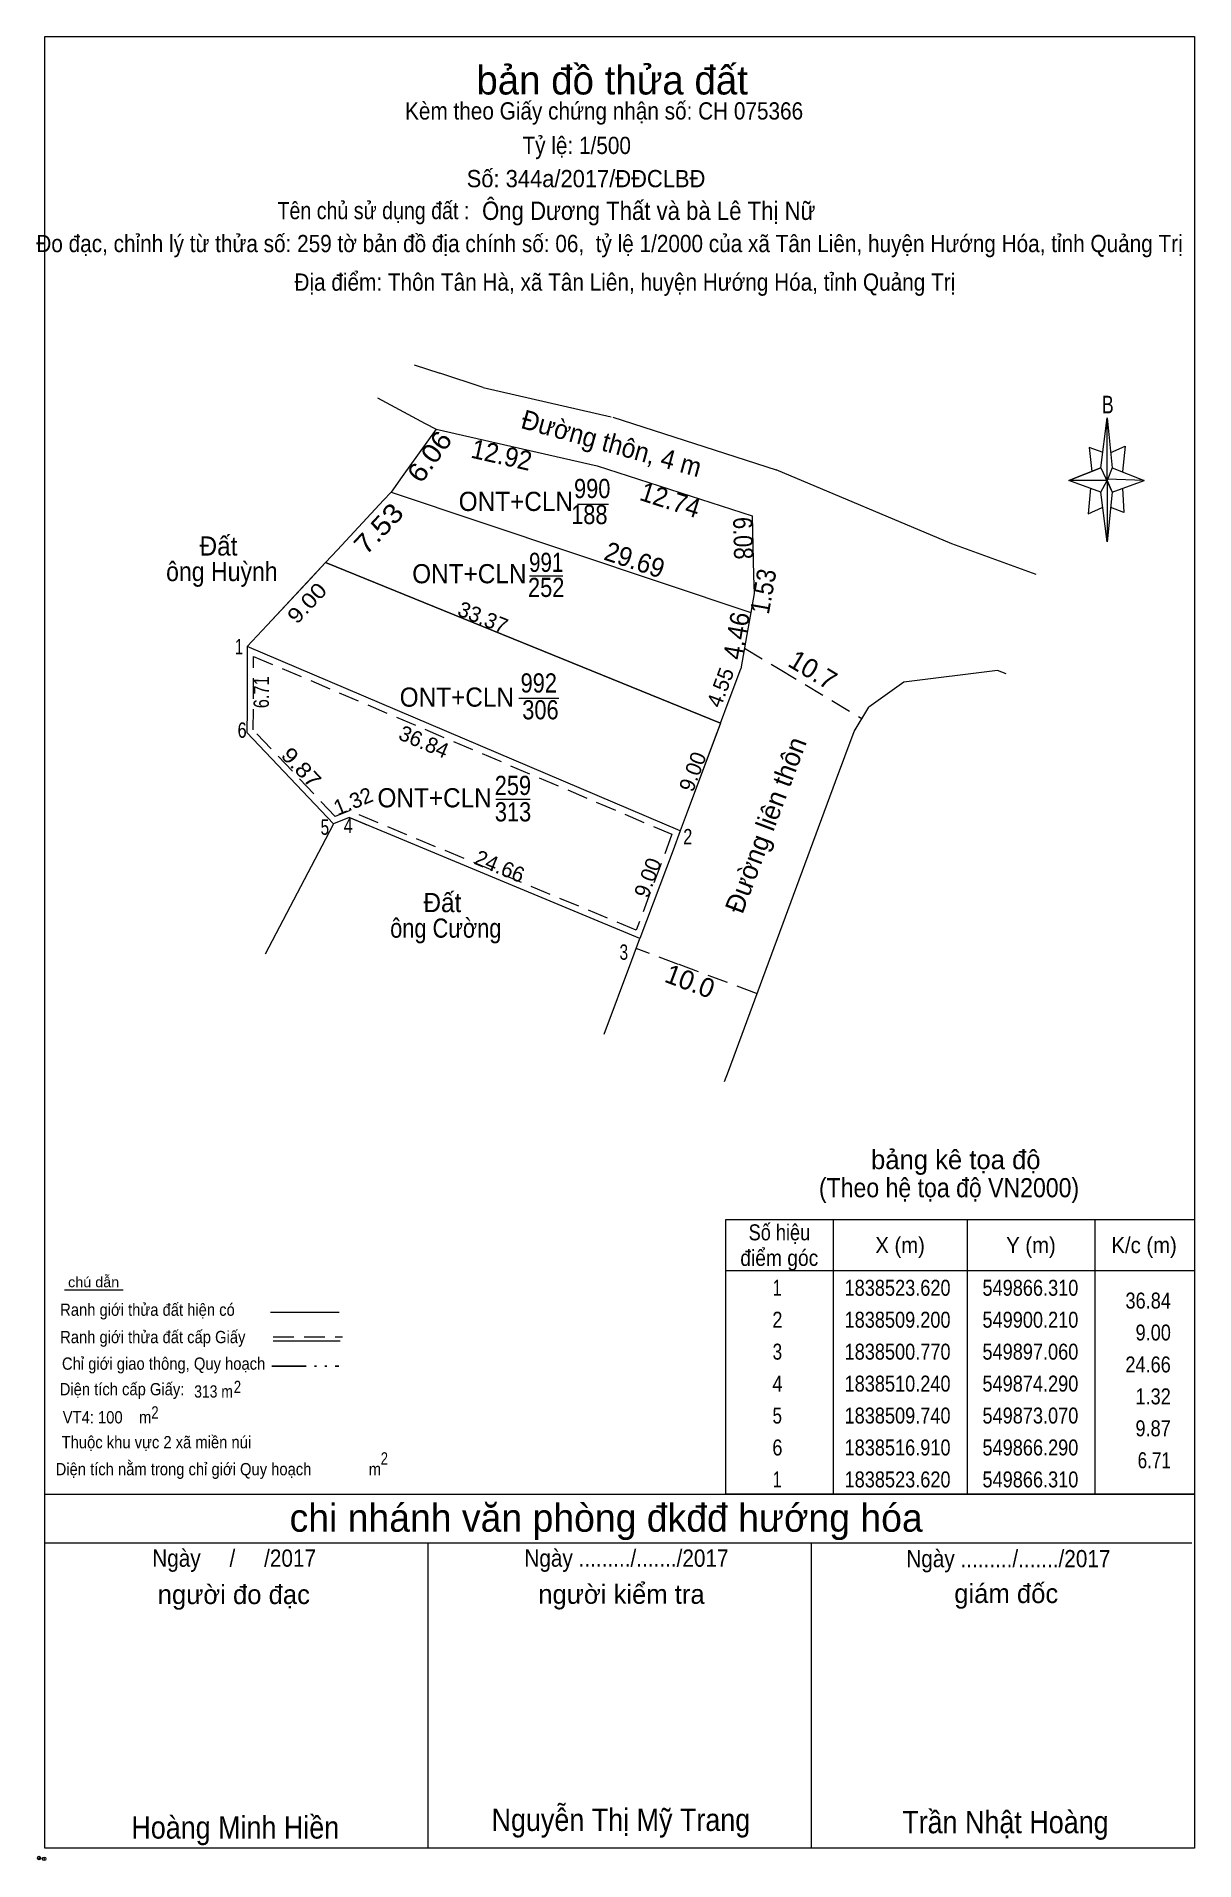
# Model space of a CAD drawing. Header units: metres. Extents: x 549850 to 549940, y 1838429 to 1838571.
import ezdxf
from ezdxf.enums import TextEntityAlignment as Align

# ---------------------------------------------------------------- set-up
doc = ezdxf.new("R2010")
doc.units = ezdxf.units.M
doc.header["$LTSCALE"] = 0.54
doc.header["$PDMODE"] = 32
doc.header["$PDSIZE"] = 0.27
doc.linetypes.add('DASH_DOUBLE_DOT', pattern=[9.2, 5, -1.2, 0.3, -1.2, 0.3, -1.2])
doc.linetypes.add('MEDIUM_DASHED', pattern=[4.5, 3, -1.5])
for name, color, linetype, lineweight in [('15', 7, 'Continuous', 13), ('28', 7, 'Continuous', 13), ('63', 7, 'Continuous', 13)]:
    doc.layers.add(name, color=color, linetype=linetype, lineweight=lineweight)

msp = doc.modelspace()

# ---------------------------------------------------------------- linework, layer by layer
at = {"layer": '15'}
for p, q in [((549879.38, 1838545.69), (549881.39, 1838545.02)), ((549884.79, 1838543.9), (549881.39, 1838545.02)), ((549884.79, 1838543.9), (549894.8, 1838541.62)), ((549894.93, 1838541.58), (549907.72, 1838537.47)), ((549881.11, 1838540.63), (549893.71, 1838537.77)), ((549893.71, 1838537.77), (549905.84, 1838533.87)), ((549907.7, 1838537.48), (549921.46, 1838531.69)), ((549877.58, 1838535.71), (549876.99, 1838535.08)), ((549877.58, 1838535.71), (549905.73, 1838526.28)), ((549892.18, 1838534.77), (549894.59, 1838534.77)), ((549921.46, 1838531.69), (549928.06, 1838529.29)), ((549871.28, 1838528.94), (549872.45, 1838530.2)), ((549903.36, 1838517.63), (549872.45, 1838530.2)), ((549867.88, 1838525.3), (549871.28, 1838528.94)), ((549888.41, 1838529.17), (549891.02, 1838529.17)), ((549906, 1838527.79), (549905.73, 1838526.28)), ((549866.31, 1838523.62), (549867.88, 1838525.3)), ((549905.73, 1838526.28), (549905.43, 1838524.56)), ((549905.43, 1838524.56), (549904.95, 1838521.89)), ((549866.31, 1838523.62), (549866.3, 1838518.7)), ((549900.21, 1838509.2), (549866.31, 1838523.62)), ((549903.97, 1838519.26), (549904.95, 1838521.88)), ((549887.57, 1838519.6), (549890.7, 1838519.6)), ((549866.3, 1838518.7), (549866.29, 1838516.91)), ((549903.36, 1838517.63), (549903.97, 1838519.26)), ((549913.83, 1838516.98), (549914.97, 1838518.88)), ((549913.83, 1838516.98), (549914.97, 1838518.88)), ((549866.29, 1838516.91), (549873.07, 1838509.74)), ((549903.36, 1838517.63), (549902.87, 1838516.33)), ((549885.79, 1838511.68), (549888.46, 1838511.68)), ((549873.07, 1838509.74), (549872.45, 1838508.56)), ((549872.45, 1838508.56), (549867.71, 1838499.55)), ((549900.21, 1838509.2), (549899.65, 1838507.7)), ((549899.65, 1838507.7), (549897.06, 1838500.77)), ((549903.69, 1838489.57), (549903.99, 1838490.39))]:
    msp.add_line(p, q, dxfattribs=at)
at = {"layer": '15', "linetype": 'MEDIUM_DASHED'}
for p, q in [((549905.24, 1838523.51), (549907.91, 1838521.91)), ((549907.91, 1838521.91), (549914.44, 1838517.99))]:
    msp.add_line(p, q, dxfattribs=at)
at = {"layer": '15'}
for points in [[(549876.51, 1838543.09), (549880.25, 1838541.09), (549881.11, 1838540.63)], [(549876.51, 1838543.09), (549880.25, 1838541.09), (549881.11, 1838540.63)], [(549881.11, 1838540.63), (549878.45, 1838536.93), (549877.58, 1838535.71)], [(549876.99, 1838535.08), (549873.37, 1838531.19), (549872.45, 1838530.2)], [(549905.84, 1838533.87), (549905.96, 1838529.18), (549906, 1838527.79)], [(549867.88, 1838525.3), (549872.45, 1838530.2), (549903.36, 1838517.63), (549900.76, 1838510.67)], [(549900.76, 1838510.67), (549900.21, 1838509.2), (549866.31, 1838523.62), (549867.88, 1838525.3)], [(549925.74, 1838521.48), (549925.05, 1838521.75), (549917.71, 1838520.84), (549914.97, 1838518.88)], [(549925.74, 1838521.48), (549925.05, 1838521.75), (549917.71, 1838520.84), (549914.97, 1838518.88)], [(549925.74, 1838521.48), (549925.05, 1838521.75), (549917.71, 1838520.84), (549914.97, 1838518.88)], [(549904, 1838490.38), (549906.51, 1838497.18), (549912.38, 1838513.06), (549913.83, 1838516.98)], [(549904, 1838490.38), (549906.51, 1838497.18), (549912.38, 1838513.06), (549913.83, 1838516.98)], [(549902.87, 1838516.33), (549900.76, 1838510.67), (549900.21, 1838509.2)], [(549897.06, 1838500.77), (549874.29, 1838510.24), (549873.07, 1838509.74)], [(549897.06, 1838500.77), (549874.29, 1838510.24), (549873.07, 1838509.74)], [(549874.34, 1838510.22), (549874.29, 1838510.24), (549873.07, 1838509.74)], [(549875.7, 1838509.65), (549874.29, 1838510.24), (549873.07, 1838509.74)], [(549894.26, 1838493.28), (549896.42, 1838499.07), (549897.06, 1838500.77)]]:
    msp.add_lwpolyline(points, dxfattribs=at)
at = {"layer": '15', "linetype": 'MEDIUM_DASHED'}
msp.add_lwpolyline([(549866.81, 1838522.86), (549899.57, 1838508.93), (549896.77, 1838501.43), (549874.29, 1838510.78), (549873.2, 1838510.33), (549866.79, 1838517.11)], close=True, dxfattribs=at)
msp.add_lwpolyline([(549906.19, 1838496.47), (549900.09, 1838498.75), (549896.77, 1838499.99)], dxfattribs=at)
at = {"layer": '28'}
for p, q in [((549933.14, 1838537.62), (549933.64, 1838541.52)), ((549933.14, 1838535.72), (549930.64, 1838536.62)), ((549934.04, 1838537.62), (549936.54, 1838536.62)), ((549934.04, 1838535.72), (549933.64, 1838531.82)), ((549934.84, 1838536.02), (549934.94, 1838534.12)), ((549934.94, 1838534.12), (549933.94, 1838534.52)), ((549852, 1838473.28), (549856.6, 1838473.28)), ((549868.14, 1838471.52), (549873.52, 1838471.52)), ((549868.34, 1838469.28), (549873.6, 1838469.28)), ((549850.48, 1838457.28), (549940.48, 1838457.28)), ((549850.48, 1838453.48), (549940.28, 1838453.48)), ((549850.48, 1838453.48), (549940.28, 1838453.48)), ((549850.48, 1838453.48), (549940.28, 1838453.48)), ((549880.48, 1838429.58), (549880.48, 1838453.48)), ((549910.48, 1838429.58), (549910.48, 1838453.48))]:
    msp.add_line(p, q, dxfattribs=at)
at = {"layer": '28', "linetype": 'MEDIUM_DASHED'}
msp.add_line((549868.34, 1838469.6), (549873.78, 1838469.6), dxfattribs=at)
at = {"layer": '28', "linetype": 'DASH_DOUBLE_DOT', "lineweight": 25}
msp.add_line((549868.24, 1838467.3), (549873.48, 1838467.3), dxfattribs=at)
at = {"layer": '28'}
for points in [[(549850.48, 1838571.38), (549940.48, 1838571.38), (549940.48, 1838429.58), (549850.48, 1838429.58)], [(549933.64, 1838541.52), (549934.04, 1838537.62), (549933.64, 1838536.62)], [(549933.64, 1838536.62), (549930.64, 1838536.62), (549933.14, 1838537.62), (549934.04, 1838535.72), (549936.54, 1838536.62), (549933.64, 1838536.72)], [(549933.64, 1838536.62), (549933.64, 1838531.82), (549933.14, 1838535.72)]]:
    msp.add_lwpolyline(points, close=True, dxfattribs=at)
for points in [[(549933.34, 1838538.82), (549932.24, 1838539.22), (549932.44, 1838537.32)], [(549933.94, 1838538.82), (549935.04, 1838539.32), (549934.84, 1838537.32)], [(549933.64, 1838536.62), (549933.14, 1838537.62), (549930.64, 1838536.62)], [(549933.64, 1838536.62), (549934.04, 1838535.72), (549936.54, 1838536.62)], [(549932.34, 1838536.02), (549932.14, 1838534.02), (549933.24, 1838534.52)], [(549940.48, 1838429.58), (549850.48, 1838429.58), (549850.48, 1838453.48)]]:
    msp.add_lwpolyline(points, dxfattribs=at)
for p in [(549850.02, 1838428.8), (549850.42, 1838428.74)]:
    msp.add_point(p, dxfattribs=at)
at = {"layer": '63'}
for p, q in [((549912.18, 1838478.78), (549912.18, 1838457.28)), ((549922.68, 1838478.78), (549922.68, 1838457.28)), ((549932.68, 1838478.78), (549932.68, 1838457.28)), ((549903.78, 1838474.78), (549940.48, 1838474.78))]:
    msp.add_line(p, q, dxfattribs=at)
msp.add_lwpolyline([(549903.78, 1838478.78), (549940.48, 1838478.78), (549940.48, 1838457.28), (549903.78, 1838457.28)], close=True, dxfattribs=at)

# ---------------------------------------------------------------- texts
at = {"layer": '15'}
for s, height, rotation, width, p in [('Đường thôn, 4 m', 1.5, 344.493, 0.95, (549894.6395, 1838538.8117)), ('6.06', 1.5, 54.341, 1.1, (549881.1935, 1838538.0628)), ('12.92', 1.5, 347.211, 0.95, (549886.069, 1838537.9004)), ('12.74', 1.5, 342.177, 0.95, (549899.2105, 1838534.3904)), ('7.53', 1.5, 47.045, 1.15, (549877.1504, 1838532.3489)), ('6.08', 1.5, 271.507, 0.85, (549904.3942, 1838532.0897)), ('29.69', 1.5, 341.48, 0.95, (549896.4118, 1838529.7023)), ('1.53', 1.5, 79.862, 0.9, (549907.4543, 1838527.818)), ('9.00', 1.2, 46.981, 1.15, (549871.4323, 1838526.6257)), ('4.46', 1.5, 79.925, 0.95, (549905.3587, 1838524.3438)), ('6.71', 1.2, 89.829, 0.8, (549868.0138, 1838520.0482)), ('9.87', 1.2, 313.399, 1.15, (549870.1128, 1838513.7422))]:
    msp.add_text(s, height=height, rotation=rotation, dxfattribs=dict(at, width=width)).set_placement(p, align=Align.CENTER)
for s, height, width, p in [('990', 1.5, 0.85, (549893.325, 1838535.25)), ('ONT+CLN', 1.5, 0.95, (549887.345, 1838534.24)), ('188', 1.5, 0.85, (549893.1, 1838533.21)), ('Đất ', 1.5, 0.95, (549864.33, 1838530.75)), ('991', 1.5, 0.8, (549889.72, 1838529.47)), ('ông Huỳnh', 1.5, 0.9, (549864.33, 1838528.75)), ('ONT+CLN', 1.5, 0.95, (549883.705, 1838528.58)), ('252', 1.5, 0.85, (549889.72, 1838527.51)), ('252', 1.5, 0.85, (549889.72, 1838527.51)), ('1', 1.2, 0.7, (549865.675, 1838523.03)), ('992', 1.5, 0.85, (549889.14, 1838520.03)), ('ONT+CLN', 1.5, 0.95, (549882.725, 1838518.92)), ('306', 1.5, 0.85, (549889.27, 1838517.93)), ('6', 1.2, 0.8, (549865.915, 1838516.49)), ('ONT+CLN', 1.5, 0.95, (549880.985, 1838511.04)), ('259', 1.5, 0.85, (549887.115, 1838512.01)), ('313', 1.5, 0.85, (549887.125, 1838509.94)), ('5', 1.2, 0.75, (549872.395, 1838508.89)), ('4', 1.2, 0.8, (549874.23, 1838509.03)), ('2', 1.2, 0.8, (549900.805, 1838508.15)), ('Đất ', 1.5, 0.95, (549881.86, 1838502.84)), ('ông Cường', 1.5, 0.85, (549881.86, 1838500.84)), ('3', 1.2, 0.75, (549895.8, 1838499.11))]:
    msp.add_text(s, height=height, dxfattribs=dict(at, width=width)).set_placement(p, align=Align.CENTER)
for s, height, rotation, p in [('33.37', 1.2, 337.87, (549884.544, 1838525.3483)), ('10.7', 1.5, 329.036, (549910.2141, 1838521.1515)), ('4.55', 1.2, 69.532, (549903.9213, 1838520.2202)), ('36.84', 1.2, 336.957, (549879.9101, 1838515.6173)), ('9.00', 1.2, 69.511, (549901.7512, 1838513.625)), ('Đường liên thôn', 1.5, 69.511, (549907.617, 1838509.3975)), ('1.32', 1.2, 22.286, (549874.8325, 1838510.9635)), ('24.66', 1.2, 337.418, (549885.8596, 1838505.8749)), ('9.00', 1.2, 69.511, (549898.2312, 1838505.325)), ('10.0', 1.5, 339.511, (549900.7175, 1838496.7296))]:
    msp.add_text(s, height=height, rotation=rotation, dxfattribs=at).set_placement(p, align=Align.CENTER)
at = {"layer": '28'}
for s, height, p in [('bản đồ thửa đất', 2.25, (549894.885, 1838566.84)), ('bảng kê tọa độ', 1.5, (549921.79, 1838482.72)), ('chi nhánh văn phòng đkđđ hướng hóa', 2.187, (549894.415, 1838454.34)), ('người đo đạc', 1.5, (549865.265, 1838448.68)), ('người kiểm tra', 1.5, (549895.615, 1838448.7)), (' giám đốc', 1.5, (549925.46, 1838448.76))]:
    msp.add_text(s, height=height, dxfattribs=at).set_placement(p, align=Align.CENTER)
for s, height, width, p in [('Kèm theo Giấy chứng nhận số: CH 075366', 1.35, 0.9, (549894.255, 1838564.88)), ('Tỷ lệ: 1/500', 1.35, 0.9, (549892.11, 1838562.18)), ('Số: 344a/2017/ĐĐCLBĐ', 1.35, 0.95, (549892.84, 1838559.58)), ('Tên chủ sử dụng đất :', 1.35, 0.85, (549876.195, 1838557.08)), ('Đo đạc, chỉnh lý từ thửa số: 259 tờ bản đồ địa chính số: 06,  tỷ lệ 1/2000 của xã Tân Liên, huyện Hướng Hóa, tỉnh Quảng Trị', 1.35, 0.9, (549894.68, 1838554.5)), ('Địa điểm: Thôn Tân Hà, xã Tân Liên, huyện Hướng Hóa, tỉnh Quảng Trị', 1.35, 0.9, (549895.88, 1838551.48)), ('B', 1.378, 0.75, (549933.69, 1838541.88)), ('(Theo hệ tọa độ VN2000)', 1.5, 0.9, (549921.26, 1838480.52)), ('chú dẫn', 0.8, 1.05, (549854.29, 1838473.48)), ('Ranh giới thửa đất hiện có ', 0.96, 0.9, (549858.665, 1838471.24)), ('Ranh giới thửa đất cấp Giấy', 0.96, 0.9, (549858.92, 1838469.1)), ('Chỉ giới giao thông, Quy hoạch', 0.96, 0.9, (549859.77, 1838467.02)), ('Diện tích cấp Giấy: ', 0.96, 0.9, (549856.675, 1838465.02)), ('313 m ', 0.96, 0.85, (549863.83, 1838464.84)), ('2', 0.96, 0.8, (549865.55, 1838465.2)), (' VT4: 100    m ', 0.96, 0.9, (549855.34, 1838462.82)), ('2', 0.96, 0.8, (549859.09, 1838463.2)), ('Thuộc khu vực 2 xã miền núi', 0.96, 0.9, (549859.205, 1838460.87)), ('Diện tích nằm trong chỉ giới Quy hoạch              m', 0.96, 0.9, (549864.055, 1838458.76)), ('2', 0.96, 0.8, (549877.05, 1838459.6)), ('Ngày     /     /2017', 1.35, 0.9, (549865.29, 1838451.6)), ('Ngày ........./......./2017', 1.35, 0.9, (549896.005, 1838451.6)), ('Ngày ........./......./2017', 1.35, 0.9, (549925.905, 1838451.56)), ('Nguyễn Thị Mỹ Trang', 1.75, 0.9, (549895.57, 1838430.92)), ('Trần Nhật Hoàng', 1.75, 0.9, (549925.675, 1838430.74)), ('Hoàng Minh Hiền', 1.75, 0.9, (549865.38, 1838430.32))]:
    msp.add_text(s, height=height, dxfattribs=dict(at, width=width)).set_placement(p, align=Align.CENTER)
at = {"layer": '28', "width": 0.9}
msp.add_text('Ông Dương Thất và bà Lê Thị Nữ', height=1.44, dxfattribs=at).set_placement((549884.7, 1838557.02))
at = {"layer": '63'}
for s, width, p in [('Số hiệu', 0.85, (549907.98, 1838477.15)), ('điểm góc', 0.9, (549907.97, 1838475.15)), ('X (m)', 0.95, (549917.43, 1838476.15)), ('Y (m)', 0.95, (549927.675, 1838476.15)), ('K/c (m)', 0.95, (549936.535, 1838476.15)), (' 1', 0.75, (549907.63, 1838472.81)), ('1838523.620', 0.85, (549917.23, 1838472.81)), ('549866.310', 0.85, (549927.63, 1838472.81)), (' 2', 0.85, (549907.625, 1838470.31)), ('1838509.200', 0.85, (549917.23, 1838470.31)), ('549900.210', 0.85, (549927.63, 1838470.31)), (' 3', 0.8, (549907.635, 1838467.81)), ('1838500.770', 0.85, (549917.23, 1838467.81)), ('549897.060', 0.85, (549927.63, 1838467.81)), (' 4', 0.85, (549907.63, 1838465.31)), ('1838510.240', 0.85, (549917.23, 1838465.31)), ('549874.290', 0.85, (549927.63, 1838465.31)), (' 5', 0.8, (549907.625, 1838462.81)), ('1838509.740', 0.85, (549917.23, 1838462.81)), ('549873.070', 0.85, (549927.63, 1838462.81)), (' 6', 0.85, (549907.625, 1838460.31)), ('1838516.910', 0.85, (549917.23, 1838460.31)), ('549866.290', 0.85, (549927.63, 1838460.31)), (' 1', 0.75, (549907.63, 1838457.81)), ('1838523.620', 0.85, (549917.23, 1838457.81)), ('549866.310', 0.85, (549927.63, 1838457.81))]:
    msp.add_text(s, height=1.25, dxfattribs=dict(at, width=width)).set_placement(p, align=Align.CENTER)
for s, width, p in [('36.84', 0.85, (549938.63, 1838471.81)), ('9.00', 0.85, (549938.63, 1838469.31)), ('24.66', 0.85, (549938.62, 1838466.81)), ('1.32', 0.85, (549938.62, 1838464.31)), ('9.87', 0.85, (549938.62, 1838461.81)), ('6.71', 0.8, (549938.63, 1838459.31))]:
    msp.add_text(s, height=1.25, dxfattribs=dict(at, width=width)).set_placement(p, align=Align.RIGHT)

doc.saveas('drawing.dxf')
